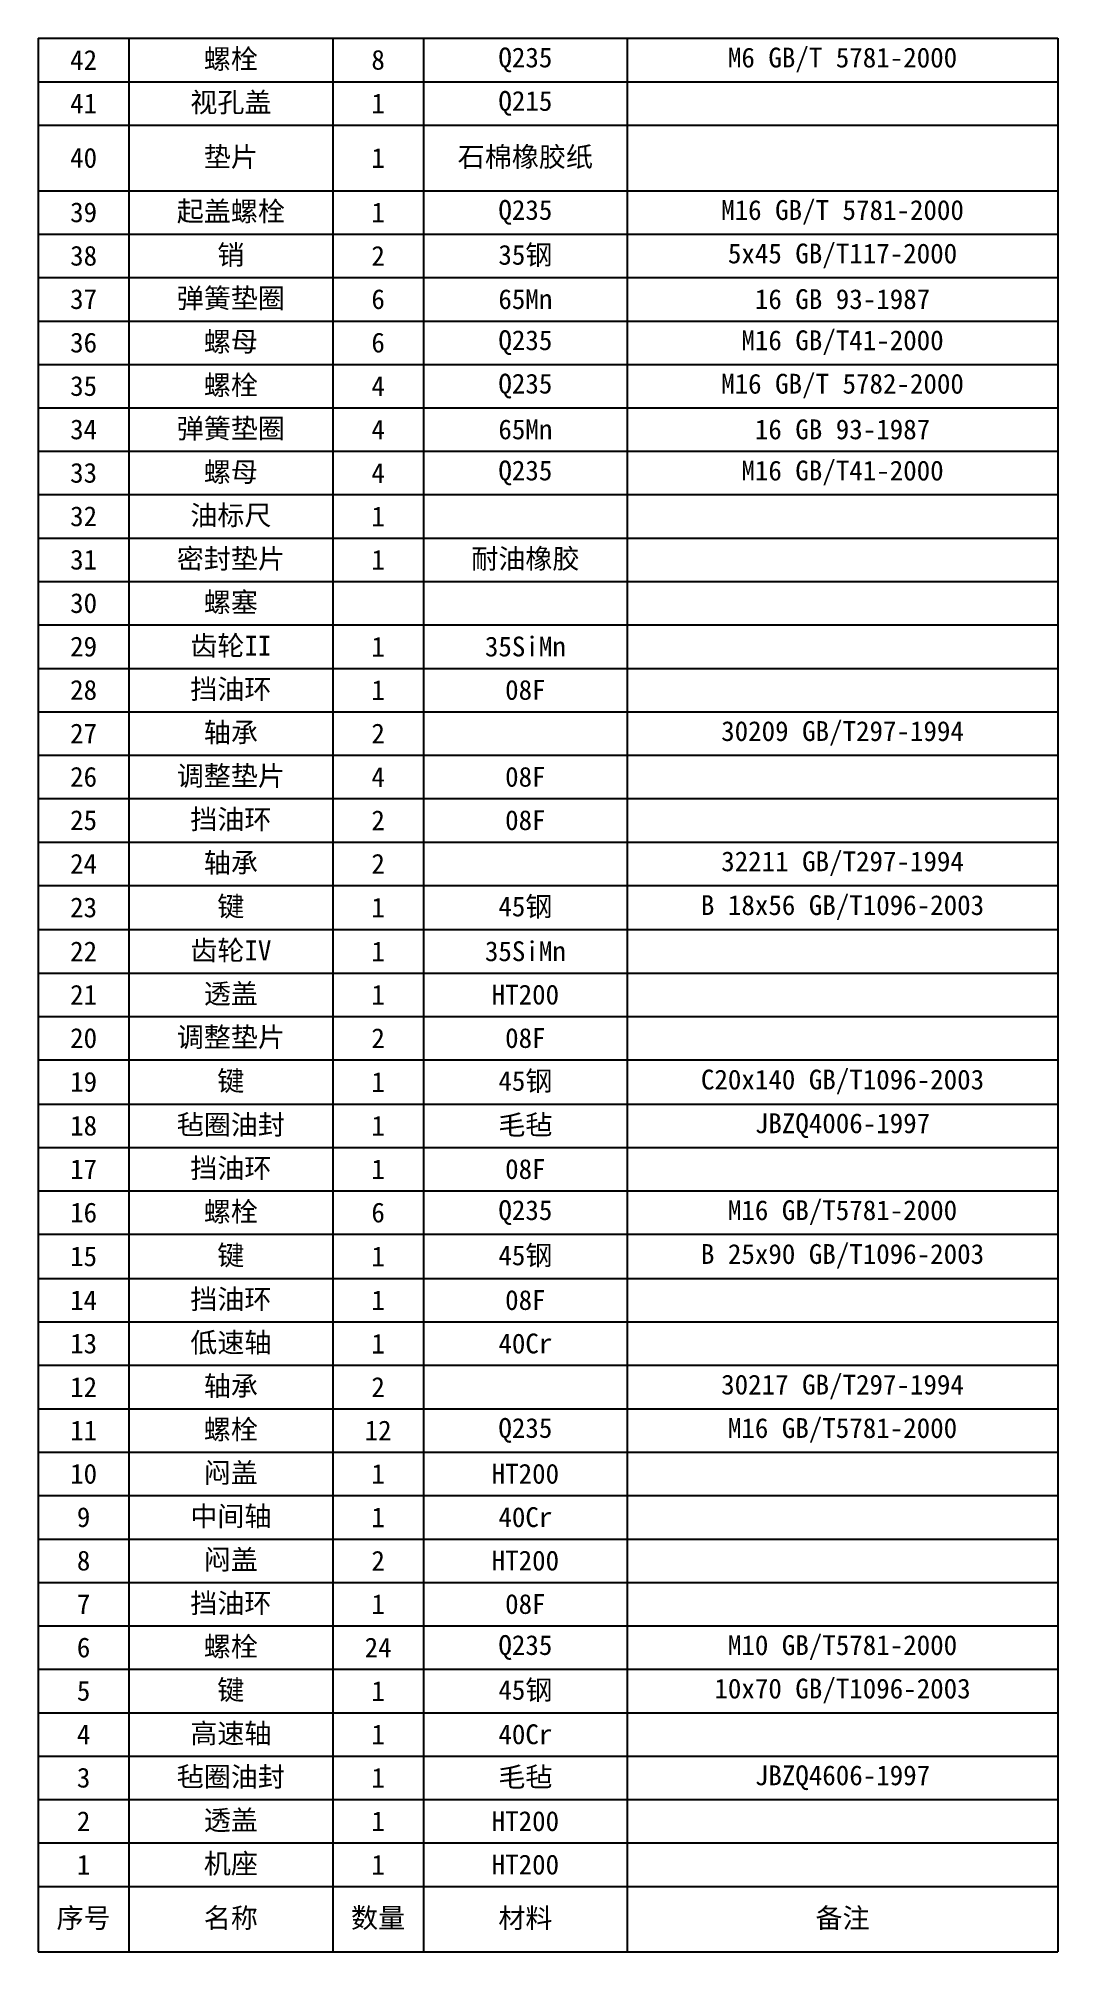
# Model space of a CAD drawing. Header units: millimetres. Extents: x -1118 to -938, y 347 to 685.
import ezdxf

# ---------------------------------------------------------------- set-up
doc = ezdxf.new("R2010")
doc.units = ezdxf.units.MM
doc.layers.add('normal', color=7, linetype='Continuous', lineweight=25)
doc.styles.get("Standard").update_dxf_attribs({"font": ''})
doc.styles.get('Standard').set_extended_font_data('SimSun')

msp = doc.modelspace()

# ---------------------------------------------------------------- linework, layer by layer
at = {"layer": 'normal'}
for p, q in [((-1117.59, 685.06), (-937.59, 685.06)), ((-1117.59, 685.06), (-1117.59, 347.21)), ((-1101.59, 685.06), (-1101.59, 347.21)), ((-1065.59, 685.06), (-1065.59, 347.21)), ((-1049.59, 685.06), (-1049.59, 347.21)), ((-1013.59, 685.06), (-1013.59, 347.21)), ((-937.59, 685.06), (-937.59, 347.21)), ((-1117.59, 677.39), (-937.59, 677.39)), ((-1117.59, 669.73), (-937.59, 669.73)), ((-1117.59, 658.14), (-937.59, 658.14)), ((-1117.59, 650.48), (-937.59, 650.48)), ((-1117.59, 642.81), (-937.59, 642.81)), ((-1117.59, 635.14), (-937.59, 635.14)), ((-1117.59, 627.48), (-937.59, 627.48)), ((-1117.59, 619.81), (-937.59, 619.81)), ((-1117.59, 612.14), (-937.59, 612.14)), ((-1117.59, 604.48), (-937.59, 604.48)), ((-1117.59, 596.81), (-937.59, 596.81)), ((-1117.59, 589.14), (-937.59, 589.14)), ((-1117.59, 581.48), (-937.59, 581.48)), ((-1117.59, 573.81), (-937.59, 573.81)), ((-1117.59, 566.14), (-937.59, 566.14)), ((-1117.59, 558.48), (-937.59, 558.48)), ((-1117.59, 550.81), (-937.59, 550.81)), ((-1117.59, 543.14), (-937.59, 543.14)), ((-1117.59, 535.48), (-937.59, 535.48)), ((-1117.59, 527.68), (-937.59, 527.68)), ((-1117.59, 520.01), (-937.59, 520.01)), ((-1117.59, 512.34), (-937.59, 512.34)), ((-1117.59, 504.68), (-937.59, 504.68)), ((-1117.59, 496.88), (-937.59, 496.88)), ((-1117.59, 489.21), (-937.59, 489.21)), ((-1117.59, 481.55), (-937.59, 481.55)), ((-1117.59, 473.88), (-937.59, 473.88)), ((-1117.59, 466.08), (-937.59, 466.08)), ((-1117.59, 458.42), (-937.59, 458.42)), ((-1117.59, 450.75), (-937.59, 450.75)), ((-1117.59, 443.08), (-937.59, 443.08)), ((-1117.59, 435.42), (-937.59, 435.42)), ((-1117.59, 427.75), (-937.59, 427.75)), ((-1117.59, 420.08), (-937.59, 420.08)), ((-1117.59, 412.42), (-937.59, 412.42)), ((-1117.59, 404.75), (-937.59, 404.75)), ((-1117.59, 397.08), (-937.59, 397.08)), ((-1117.59, 389.42), (-937.59, 389.42)), ((-1117.59, 381.75), (-937.59, 381.75)), ((-1117.59, 374.08), (-937.59, 374.08)), ((-1117.59, 366.42), (-937.59, 366.42)), ((-1117.59, 358.75), (-937.59, 358.75)), ((-1117.59, 347.21), (-937.59, 347.21))]:
    msp.add_line(p, q, dxfattribs=at)

# ---------------------------------------------------------------- texts
at = {"layer": 'normal', "char_height": 3.5, "attachment_point": 5}
for s, insert, width in [('42', (-1109.59, 681.23), 13), ('螺栓', (-1083.59, 681.23), 33), ('8', (-1057.59, 681.23), 13), ('Q235', (-1031.59, 681.23), 33), ('M6 GB/T 5781-2000', (-975.59, 681.23), 73), ('视孔盖', (-1083.59, 673.56), 33), ('Q215', (-1031.59, 673.56), 33), ('41', (-1109.59, 673.56), 13), ('1', (-1057.59, 673.56), 13), ('40', (-1109.59, 663.93), 13), ('垫片', (-1083.59, 663.93), 33), ('1', (-1057.59, 663.93), 13), ('石棉橡胶纸', (-1031.59, 663.93), 33), ('39', (-1109.59, 654.31), 13), ('起盖螺栓', (-1083.59, 654.31), 33), ('1', (-1057.59, 654.31), 13), ('Q235', (-1031.59, 654.31), 33), ('M16 GB/T 5781-2000', (-975.59, 654.31), 73), ('销', (-1083.59, 646.64), 33), ('35钢', (-1031.59, 646.64), 33), ('5x45 GB/T117-2000', (-975.59, 646.64), 73), ('38', (-1109.59, 646.64), 13), ('2', (-1057.59, 646.64), 13), ('37', (-1109.59, 638.98), 13), ('弹簧垫圈', (-1083.59, 638.98), 33), ('6', (-1057.59, 638.98), 13), ('65Mn', (-1031.59, 638.98), 33), ('16 GB 93-1987', (-975.59, 638.98), 73), ('36', (-1109.59, 631.31), 13), ('螺母', (-1083.59, 631.31), 33), ('6', (-1057.59, 631.31), 13), ('Q235', (-1031.59, 631.31), 33), ('M16 GB/T41-2000', (-975.59, 631.31), 73), ('35', (-1109.59, 623.64), 13), ('螺栓', (-1083.59, 623.64), 33), ('4', (-1057.59, 623.64), 13), ('Q235', (-1031.59, 623.64), 33), ('M16 GB/T 5782-2000', (-975.59, 623.64), 73), ('弹簧垫圈', (-1083.59, 615.98), 33), ('34', (-1109.59, 615.98), 13), ('4', (-1057.59, 615.98), 13), ('65Mn', (-1031.59, 615.98), 33), ('16 GB 93-1987', (-975.59, 615.98), 73), ('33', (-1109.59, 608.31), 13), ('螺母', (-1083.59, 608.31), 33), ('4', (-1057.59, 608.31), 13), ('Q235', (-1031.59, 608.31), 33), ('M16 GB/T41-2000', (-975.59, 608.31), 73), ('32', (-1109.59, 600.64), 13), ('油标尺', (-1083.59, 600.64), 33), ('1', (-1057.59, 600.64), 13), ('31', (-1109.59, 592.98), 13), ('密封垫片', (-1083.59, 592.98), 33), ('1', (-1057.59, 592.98), 13), ('耐油橡胶', (-1031.59, 592.98), 33), ('30', (-1109.59, 585.31), 13), ('螺塞', (-1083.59, 585.31), 33), ('29', (-1109.59, 577.64), 13), ('齿轮II', (-1083.59, 577.64), 33), ('1', (-1057.59, 577.64), 13), ('35SiMn', (-1031.59, 577.64), 33), ('28', (-1109.59, 569.98), 13), ('挡油环', (-1083.59, 569.98), 33), ('1', (-1057.59, 569.98), 13), ('08F', (-1031.59, 569.98), 33), ('轴承', (-1083.59, 562.31), 33), ('30209 GB/T297-1994', (-975.59, 562.31), 73), ('27', (-1109.59, 562.31), 13), ('2', (-1057.59, 562.31), 13), ('26', (-1109.59, 554.64), 13), ('调整垫片', (-1083.59, 554.64), 33), ('4', (-1057.59, 554.64), 13), ('08F', (-1031.59, 554.64), 33), ('25', (-1109.59, 546.98), 13), ('挡油环', (-1083.59, 546.98), 33), ('2', (-1057.59, 546.98), 13), ('08F', (-1031.59, 546.98), 33), ('24', (-1109.59, 539.31), 13), ('轴承', (-1083.59, 539.31), 33), ('2', (-1057.59, 539.31), 13), ('32211 GB/T297-1994', (-975.59, 539.31), 73), ('键', (-1083.59, 531.58), 33), ('45钢', (-1031.59, 531.58), 33), ('B 18x56 GB/T1096-2003', (-975.59, 531.58), 73), ('23', (-1109.59, 531.58), 13), ('1', (-1057.59, 531.58), 13), ('22', (-1109.59, 523.84), 13), ('齿轮IV', (-1083.59, 523.84), 33), ('1', (-1057.59, 523.84), 13), ('35SiMn', (-1031.59, 523.84), 33), ('21', (-1109.59, 516.18), 13), ('透盖', (-1083.59, 516.18), 33), ('1', (-1057.59, 516.18), 13), ('HT200', (-1031.59, 516.18), 33), ('20', (-1109.59, 508.51), 13), ('调整垫片', (-1083.59, 508.51), 33), ('2', (-1057.59, 508.51), 13), ('08F', (-1031.59, 508.51), 33), ('19', (-1109.59, 500.78), 13), ('键', (-1083.59, 500.78), 33), ('1', (-1057.59, 500.78), 13), ('45钢', (-1031.59, 500.78), 33), ('C20x140 GB/T1096-2003', (-975.59, 500.78), 73), ('18', (-1109.59, 493.05), 13), ('毡圈油封', (-1083.59, 493.05), 33), ('1', (-1057.59, 493.05), 13), ('毛毡', (-1031.59, 493.05), 33), ('JBZQ4006-1997', (-975.59, 493.05), 73), ('17', (-1109.59, 485.38), 13), ('挡油环', (-1083.59, 485.38), 33), ('1', (-1057.59, 485.38), 13), ('08F', (-1031.59, 485.38), 33), ('螺栓', (-1083.59, 477.71), 33), ('Q235', (-1031.59, 477.71), 33), ('M16 GB/T5781-2000', (-975.59, 477.71), 73), ('16', (-1109.59, 477.71), 13), ('6', (-1057.59, 477.71), 13), ('15', (-1109.59, 469.98), 13), ('键', (-1083.59, 469.98), 33), ('1', (-1057.59, 469.98), 13), ('45钢', (-1031.59, 469.98), 33), ('B 25x90 GB/T1096-2003', (-975.59, 469.98), 73), ('14', (-1109.59, 462.25), 13), ('挡油环', (-1083.59, 462.25), 33), ('1', (-1057.59, 462.25), 13), ('08F', (-1031.59, 462.25), 33), ('13', (-1109.59, 454.58), 13), ('低速轴', (-1083.59, 454.58), 33), ('1', (-1057.59, 454.58), 13), ('40Cr', (-1031.59, 454.58), 33), ('轴承', (-1083.59, 446.92), 33), ('30217 GB/T297-1994', (-975.59, 446.92), 73), ('12', (-1109.59, 446.92), 13), ('2', (-1057.59, 446.92), 13), ('11', (-1109.59, 439.25), 13), ('螺栓', (-1083.59, 439.25), 33), ('12', (-1057.59, 439.25), 13), ('Q235', (-1031.59, 439.25), 33), ('M16 GB/T5781-2000', (-975.59, 439.25), 73), ('10', (-1109.59, 431.58), 13), ('闷盖', (-1083.59, 431.58), 33), ('1', (-1057.59, 431.58), 13), ('HT200', (-1031.59, 431.58), 33), ('中间轴', (-1083.59, 423.92), 33), ('40Cr', (-1031.59, 423.92), 33), ('9', (-1109.59, 423.92), 13), ('1', (-1057.59, 423.92), 13), ('8', (-1109.59, 416.25), 13), ('闷盖', (-1083.59, 416.25), 33), ('2', (-1057.59, 416.25), 13), ('HT200', (-1031.59, 416.25), 33), ('7', (-1109.59, 408.58), 13), ('挡油环', (-1083.59, 408.58), 33), ('1', (-1057.59, 408.58), 13), ('08F', (-1031.59, 408.58), 33), ('6', (-1109.59, 400.92), 13), ('螺栓', (-1083.59, 400.92), 33), ('24', (-1057.59, 400.92), 13), ('Q235', (-1031.59, 400.92), 33), ('M10 GB/T5781-2000', (-975.59, 400.92), 73), ('键', (-1083.59, 393.25), 33), ('45钢', (-1031.59, 393.25), 33), ('10x70 GB/T1096-2003', (-975.59, 393.25), 73), ('5', (-1109.59, 393.25), 13), ('1', (-1057.59, 393.25), 13), ('4', (-1109.59, 385.58), 13), ('高速轴', (-1083.59, 385.58), 33), ('1', (-1057.59, 385.58), 13), ('40Cr', (-1031.59, 385.58), 33), ('3', (-1109.59, 377.92), 13), ('毡圈油封', (-1083.59, 377.92), 33), ('1', (-1057.59, 377.92), 13), ('毛毡', (-1031.59, 377.92), 33), ('JBZQ4606-1997', (-975.59, 377.92), 73), ('2', (-1109.59, 370.25), 13), ('透盖', (-1083.59, 370.25), 33), ('1', (-1057.59, 370.25), 13), ('HT200', (-1031.59, 370.25), 33), ('机座', (-1083.59, 362.58), 33), ('1', (-1109.59, 362.58), 13), ('1', (-1057.59, 362.58), 13), ('HT200', (-1031.59, 362.58), 33), ('序号', (-1109.59, 352.98), 13), ('名称', (-1083.59, 352.98), 33), ('数量', (-1057.59, 352.98), 13), ('材料', (-1031.59, 352.98), 33), ('备注', (-975.59, 352.98), 73)]:
    msp.add_mtext(s, dxfattribs=dict(at, insert=insert, width=width))

doc.saveas('drawing.dxf')
